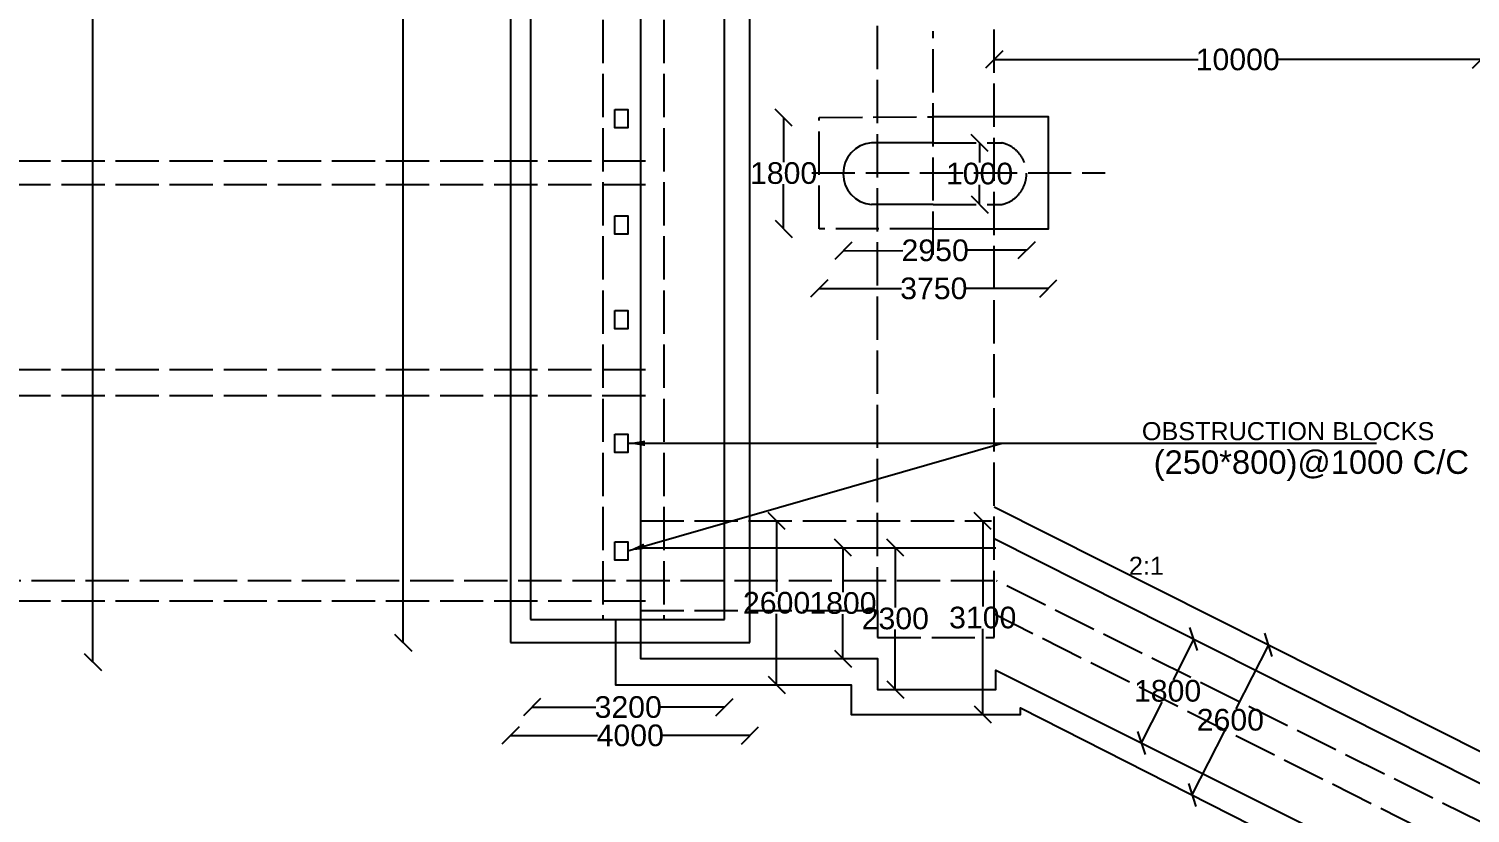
# Model space of a CAD drawing. Header units: millimetres. Extents: x 5124 to 6568637, y 2311 to 91879094.
# Drawn here: x 3367635 to 3375630, y 45935328 to 45939675 of the extents above; entities that cross this region are included whole.
import ezdxf

# ---------------------------------------------------------------- set-up
doc = ezdxf.new("R2010")
doc.units = ezdxf.units.MM
doc.header["$MEASUREMENT"] = 0
doc.linetypes.add('ACAD_ISO02W100', pattern=[15, 12, -3])
for name, color, linetype in [('DIMENSION', 7, 'Continuous'), ('DRAWING', 7, 'Continuous'), ('TEXT', 7, 'Continuous')]:
    doc.layers.add(name, color=color, linetype=linetype)
doc.styles.get("Standard").update_dxf_attribs({"font": 'arial.ttf', "height": 120})
doc.dimstyles.get("Standard").update_dxf_attribs({"dimtxt": 200, "dimasz": 110, "dimexe": 0.18, "dimexo": 0.0625, "dimgap": 0.09, "dimtad": 0, "dimtih": 1, "dimtoh": 1, "dimdec": 0, "dimzin": 0, "dimdsep": 46, "dimtxsty": 'Standard', "dimblk": 'OBLIQUE', "dimcen": 0.09, "dimse1": 1, "dimse2": 1, "dimadec": 0, "dimazin": 0, "dimtfac": 1, "dimtdec": 0, "dimtofl": 0, "dimtmove": 0, "dimatfit": 3, "dimfxl": 1, "dimtolj": 1, "dimtzin": 0, "dimarcsym": 0})

# ---------------------------------------------------------------- blocks, each defined once
blk = doc.blocks.new('_Oblique')
at = {"color": 0, "linetype": 'ByBlock', "lineweight": -2}
blk.add_line((-0.5, -0.5), (0.5, 0.5), dxfattribs=at)
blk = doc.blocks.new('*D200')
at = {"layer": 'Defpoints', "color": 0, "transparency": 16777216}
for p in [(3367993.5, 45943888), (3367981.5, 45936165), (3367990.5, 45936165)]:
    blk.add_point(p, dxfattribs=at)
at = {"layer": 'DIMENSION', "color": 0, "lineweight": -2, "transparency": 16777216}
for p, q in [((3367990.5, 45943888), (3367990.5, 45940281.9)), ((3367990.5, 45936165), (3367990.5, 45940159.1))]:
    blk.add_line(p, q, dxfattribs=at)
at = {"layer": 'DIMENSION', "color": 0, "lineweight": -2, "transparency": 16777216, "xscale": 95, "yscale": 95, "zscale": 95}
for p, rotation in [((3367990.5, 45943888), 90), ((3367990.5, 45936165), 270)]:
    blk.add_blockref('_Oblique', p, dxfattribs=dict(at, rotation=rotation))
at = {"layer": 'DIMENSION', "color": 0, "transparency": 16777216, "insert": (3367990.5, 45940220.5), "char_height": 120, "attachment_point": 5}
blk.add_mtext('\\A1;22700', dxfattribs=at)
blk = doc.blocks.new('*D201')
at = {"layer": 'Defpoints', "color": 0, "transparency": 16777216}
for p in [(3370307.1, 45943777.2), (3369711.5, 45936272.6), (3370307.1, 45936272.6)]:
    blk.add_point(p, dxfattribs=at)
at = {"layer": 'DIMENSION', "color": 0, "lineweight": -2, "transparency": 16777216}
for p, q in [((3369711.5, 45943777.2), (3369711.5, 45940248.4)), ((3369711.5, 45936272.6), (3369711.5, 45940125.6))]:
    blk.add_line(p, q, dxfattribs=at)
at = {"layer": 'DIMENSION', "color": 0, "lineweight": -2, "transparency": 16777216, "xscale": 95, "yscale": 95, "zscale": 95}
for p, rotation in [((3369711.5, 45943777.2), 90), ((3369711.5, 45936272.6), 270)]:
    blk.add_blockref('_Oblique', p, dxfattribs=dict(at, rotation=rotation))
at = {"layer": 'DIMENSION', "color": 0, "transparency": 16777216, "insert": (3369711.5, 45940187), "char_height": 120, "attachment_point": 5}
blk.add_mtext('\\A1;22100', dxfattribs=at)
blk = doc.blocks.new('*D220')
at = {"layer": 'Defpoints', "color": 0, "transparency": 16777216}
for p in [(3375691.5, 45939798), (3372990.3, 45939512), (3375691.5, 45939504.5)]:
    blk.add_point(p, dxfattribs=at)
at = {"layer": 'DIMENSION', "color": 0, "lineweight": -2, "transparency": 16777216}
for p, q in [((3372990.3, 45939504.5), (3374120.9, 45939504.5)), ((3375691.5, 45939504.5), (3374560.9, 45939504.5))]:
    blk.add_line(p, q, dxfattribs=at)
at = {"layer": 'DIMENSION', "color": 0, "lineweight": -2, "transparency": 16777216, "xscale": 95, "yscale": 95, "zscale": 95, "rotation": 180}
blk.add_blockref('_Oblique', (3372990.3, 45939504.5), dxfattribs=at)
at = {"layer": 'DIMENSION', "color": 0, "lineweight": -2, "transparency": 16777216, "xscale": 95, "yscale": 95, "zscale": 95}
blk.add_blockref('_Oblique', (3375691.5, 45939504.5), dxfattribs=at)
at = {"layer": 'DIMENSION', "color": 0, "transparency": 16777216, "insert": (3374340.9, 45939504.5), "char_height": 120, "attachment_point": 5}
blk.add_mtext('\\A1;10000', dxfattribs=at)
blk = doc.blocks.new('*D222')
at = {"layer": 'Defpoints', "color": 0, "transparency": 16777216}
for p in [(3371493.8, 45936401.3), (3370426, 45935971.5), (3371493.8, 45935915)]:
    blk.add_point(p, dxfattribs=at)
at = {"layer": 'DIMENSION', "color": 0, "lineweight": -2, "transparency": 16777216}
for p, q in [((3370426, 45935915), (3370780.9, 45935915)), ((3371493.8, 45935915), (3371138.9, 45935915))]:
    blk.add_line(p, q, dxfattribs=at)
at = {"layer": 'DIMENSION', "color": 0, "lineweight": -2, "transparency": 16777216, "xscale": 95, "yscale": 95, "zscale": 95, "rotation": 180}
blk.add_blockref('_Oblique', (3370426, 45935915), dxfattribs=at)
at = {"layer": 'DIMENSION', "color": 0, "lineweight": -2, "transparency": 16777216, "xscale": 95, "yscale": 95, "zscale": 95}
blk.add_blockref('_Oblique', (3371493.8, 45935915), dxfattribs=at)
at = {"layer": 'DIMENSION', "color": 0, "transparency": 16777216, "insert": (3370959.9, 45935915), "char_height": 120, "attachment_point": 5}
blk.add_mtext('\\A1;3200', dxfattribs=at)
blk = doc.blocks.new('*D223')
at = {"layer": 'Defpoints', "color": 0, "transparency": 16777216}
for p in [(3370307.1, 45936272.6), (3371635.5, 45936272.6), (3371635.5, 45935758)]:
    blk.add_point(p, dxfattribs=at)
at = {"layer": 'DIMENSION', "color": 0, "lineweight": -2, "transparency": 16777216}
for p, q in [((3370307.1, 45935758), (3370789.8, 45935758)), ((3371635.5, 45935758), (3371152.8, 45935758))]:
    blk.add_line(p, q, dxfattribs=at)
at = {"layer": 'DIMENSION', "color": 0, "lineweight": -2, "transparency": 16777216, "xscale": 95, "yscale": 95, "zscale": 95, "rotation": 180}
blk.add_blockref('_Oblique', (3370307.1, 45935758), dxfattribs=at)
at = {"layer": 'DIMENSION', "color": 0, "lineweight": -2, "transparency": 16777216, "xscale": 95, "yscale": 95, "zscale": 95}
blk.add_blockref('_Oblique', (3371635.5, 45935758), dxfattribs=at)
at = {"layer": 'DIMENSION', "color": 0, "transparency": 16777216, "insert": (3370971.3, 45935758), "char_height": 120, "attachment_point": 5}
blk.add_mtext('\\A1;4000', dxfattribs=at)
blk = doc.blocks.new('*D224')
at = {"layer": 'Defpoints', "color": 0, "transparency": 16777216}
for p in [(3371800, 45936947), (3371783, 45936038.9), (3371800, 45936038.9)]:
    blk.add_point(p, dxfattribs=at)
at = {"layer": 'DIMENSION', "color": 0, "lineweight": -2, "transparency": 16777216}
for p, q in [((3371783, 45936947), (3371783, 45936554.3)), ((3371783, 45936038.9), (3371783, 45936431.6))]:
    blk.add_line(p, q, dxfattribs=at)
at = {"layer": 'DIMENSION', "color": 0, "lineweight": -2, "transparency": 16777216, "xscale": 95, "yscale": 95, "zscale": 95}
for p, rotation in [((3371783, 45936947), 90), ((3371783, 45936038.9), 270)]:
    blk.add_blockref('_Oblique', p, dxfattribs=dict(at, rotation=rotation))
at = {"layer": 'DIMENSION', "color": 0, "transparency": 16777216, "insert": (3371783, 45936493), "char_height": 120, "attachment_point": 5}
blk.add_mtext('\\A1;2600', dxfattribs=at)
blk = doc.blocks.new('*D225')
at = {"layer": 'Defpoints', "color": 0, "transparency": 16777216}
for p in [(3372151, 45936799), (3372151, 45936184.2), (3372151, 45936184.2)]:
    blk.add_point(p, dxfattribs=at)
at = {"layer": 'DIMENSION', "color": 0, "lineweight": -2, "transparency": 16777216}
for p, q in [((3372151, 45936799), (3372151, 45936553)), ((3372151, 45936184.2), (3372151, 45936430.2))]:
    blk.add_line(p, q, dxfattribs=at)
at = {"layer": 'DIMENSION', "color": 0, "lineweight": -2, "transparency": 16777216, "xscale": 95, "yscale": 95, "zscale": 95}
for p, rotation in [((3372151, 45936799), 90), ((3372151, 45936184.2), 270)]:
    blk.add_blockref('_Oblique', p, dxfattribs=dict(at, rotation=rotation))
at = {"layer": 'DIMENSION', "color": 0, "transparency": 16777216, "insert": (3372151, 45936491.6), "char_height": 120, "attachment_point": 5}
blk.add_mtext('\\A1;1800', dxfattribs=at)
blk = doc.blocks.new('*D226')
at = {"layer": 'Defpoints', "color": 0, "transparency": 16777216}
for p in [(3372472, 45936799), (3372441.5, 45936013), (3372518.5, 45936013)]:
    blk.add_point(p, dxfattribs=at)
at = {"layer": 'DIMENSION', "color": 0, "lineweight": -2, "transparency": 16777216}
for p, q in [((3372441.5, 45936799), (3372441.5, 45936467.4)), ((3372441.5, 45936013), (3372441.5, 45936344.6))]:
    blk.add_line(p, q, dxfattribs=at)
at = {"layer": 'DIMENSION', "color": 0, "lineweight": -2, "transparency": 16777216, "xscale": 95, "yscale": 95, "zscale": 95}
for p, rotation in [((3372441.5, 45936799), 90), ((3372441.5, 45936013), 270)]:
    blk.add_blockref('_Oblique', p, dxfattribs=dict(at, rotation=rotation))
at = {"layer": 'DIMENSION', "color": 0, "transparency": 16777216, "insert": (3372441.5, 45936406), "char_height": 120, "attachment_point": 5}
blk.add_mtext('\\A1;2300', dxfattribs=at)
blk = doc.blocks.new('*D227')
at = {"layer": 'Defpoints', "color": 0, "transparency": 16777216}
for p in [(3372836, 45936947), (3372903, 45935875.1), (3372926.5, 45935875.1)]:
    blk.add_point(p, dxfattribs=at)
at = {"layer": 'DIMENSION', "color": 0, "lineweight": -2, "transparency": 16777216}
for p, q in [((3372926.5, 45936947), (3372926.5, 45936472.4)), ((3372926.5, 45935875.1), (3372926.5, 45936349.7))]:
    blk.add_line(p, q, dxfattribs=at)
at = {"layer": 'DIMENSION', "color": 0, "lineweight": -2, "transparency": 16777216, "xscale": 95, "yscale": 95, "zscale": 95}
for p, rotation in [((3372926.5, 45936947), 90), ((3372926.5, 45935875.1), 270)]:
    blk.add_blockref('_Oblique', p, dxfattribs=dict(at, rotation=rotation))
at = {"layer": 'DIMENSION', "color": 0, "transparency": 16777216, "insert": (3372926.5, 45936411.1), "char_height": 120, "attachment_point": 5}
blk.add_mtext('\\A1;3100', dxfattribs=at)
blk = doc.blocks.new('*D228')
at = {"layer": 'Defpoints', "color": 0, "transparency": 16777216}
for p in [(3374096.9, 45936293), (3374096.9, 45936293), (3373806.9, 45935716.8)]:
    blk.add_point(p, dxfattribs=at)
at = {"layer": 'DIMENSION', "color": 0, "lineweight": -2, "transparency": 16777216}
for p, q in [((3374096.9, 45936293), (3373982.8, 45936066.3)), ((3373806.9, 45935716.8), (3373921, 45935943.5))]:
    blk.add_line(p, q, dxfattribs=at)
at = {"layer": 'DIMENSION', "color": 0, "lineweight": -2, "transparency": 16777216, "xscale": 95, "yscale": 95, "zscale": 95}
for p, rotation in [((3374096.9, 45936293), 63.28658015827726), ((3373806.9, 45935716.8), 243.2865801582773)]:
    blk.add_blockref('_Oblique', p, dxfattribs=dict(at, rotation=rotation))
at = {"layer": 'DIMENSION', "color": 0, "transparency": 16777216, "insert": (3373951.9, 45936004.9), "char_height": 120, "attachment_point": 5}
blk.add_mtext('\\A1;1800', dxfattribs=at)
blk = doc.blocks.new('*D229')
at = {"layer": 'Defpoints', "color": 0, "transparency": 16777216}
for p in [(3374511.7, 45936260.5), (3374511.7, 45936260.5), (3374088.6, 45935428.6)]:
    blk.add_point(p, dxfattribs=at)
at = {"layer": 'DIMENSION', "color": 0, "lineweight": -2, "transparency": 16777216}
for p, q in [((3374511.7, 45936260.5), (3374331.3, 45935905.9)), ((3374088.6, 45935428.6), (3374268.9, 45935783.2))]:
    blk.add_line(p, q, dxfattribs=at)
at = {"layer": 'DIMENSION', "color": 0, "lineweight": -2, "transparency": 16777216, "xscale": 95, "yscale": 95, "zscale": 95}
for p, rotation in [((3374511.7, 45936260.5), 63.0441942625593), ((3374088.6, 45935428.6), 243.0441942625593)]:
    blk.add_blockref('_Oblique', p, dxfattribs=dict(at, rotation=rotation))
at = {"layer": 'DIMENSION', "color": 0, "transparency": 16777216, "insert": (3374300.1, 45935844.5), "char_height": 120, "attachment_point": 5}
blk.add_mtext('\\A1;2600', dxfattribs=at)
blk = doc.blocks.new('*D238')
at = {"layer": 'Defpoints', "color": 0, "transparency": 16777216}
for p in [(3372019.4, 45939182.7), (3371822, 45938566.4), (3372019.4, 45938566.4)]:
    blk.add_point(p, dxfattribs=at)
at = {"layer": 'DIMENSION', "color": 0, "lineweight": -2, "transparency": 16777216}
for p, q in [((3371822, 45939182.7), (3371822, 45938935.9)), ((3371822, 45938566.4), (3371822, 45938813.2))]:
    blk.add_line(p, q, dxfattribs=at)
at = {"layer": 'DIMENSION', "color": 0, "lineweight": -2, "transparency": 16777216, "xscale": 95, "yscale": 95, "zscale": 95}
for p, rotation in [((3371822, 45939182.7), 90), ((3371822, 45938566.4), 270)]:
    blk.add_blockref('_Oblique', p, dxfattribs=dict(at, rotation=rotation))
at = {"layer": 'DIMENSION', "color": 0, "transparency": 16777216, "insert": (3371822, 45938874.6), "char_height": 120, "attachment_point": 5}
blk.add_mtext('\\A1;1800', dxfattribs=at)
blk = doc.blocks.new('*D239')
at = {"layer": 'Defpoints', "color": 0, "transparency": 16777216}
for p in [(3372651, 45939042.4), (3372909, 45939042.4), (3372651, 45938701.3)]:
    blk.add_point(p, dxfattribs=at)
at = {"layer": 'DIMENSION', "color": 0, "lineweight": -2, "transparency": 16777216}
for p, q in [((3372909, 45939042.4), (3372909, 45938933.2)), ((3372909, 45938701.3), (3372909, 45938810.5))]:
    blk.add_line(p, q, dxfattribs=at)
at = {"layer": 'DIMENSION', "color": 0, "lineweight": -2, "transparency": 16777216, "xscale": 95, "yscale": 95, "zscale": 95}
for p, rotation in [((3372909, 45939042.4), 90), ((3372909, 45938701.3), 270)]:
    blk.add_blockref('_Oblique', p, dxfattribs=dict(at, rotation=rotation))
at = {"layer": 'DIMENSION', "color": 0, "transparency": 16777216, "insert": (3372909, 45938871.9), "char_height": 120, "attachment_point": 5}
blk.add_mtext('\\A1;1000', dxfattribs=at)
blk = doc.blocks.new('*D240')
at = {"layer": 'Defpoints', "color": 0, "transparency": 16777216}
for p in [(3372152.1, 45938871.9), (3373169.3, 45938876.6), (3373171.3, 45938448.8)]:
    blk.add_point(p, dxfattribs=at)
at = {"layer": 'DIMENSION', "color": 0, "lineweight": -2, "transparency": 16777216}
for p, q in [((3372154.1, 45938444), (3372482.6, 45938445.6)), ((3373171.3, 45938448.8), (3372842.8, 45938447.3))]:
    blk.add_line(p, q, dxfattribs=at)
at = {"layer": 'DIMENSION', "color": 0, "lineweight": -2, "transparency": 16777216, "xscale": 95, "yscale": 95, "zscale": 95}
for p, rotation in [((3372154.1, 45938444), 180.2688630750664), ((3373171.3, 45938448.8), 0.2688630750663741)]:
    blk.add_blockref('_Oblique', p, dxfattribs=dict(at, rotation=rotation))
at = {"layer": 'DIMENSION', "color": 0, "transparency": 16777216, "insert": (3372662.7, 45938446.4), "char_height": 120, "attachment_point": 5}
blk.add_mtext('\\A1;2950', dxfattribs=at)
blk = doc.blocks.new('*D241')
at = {"layer": 'Defpoints', "color": 0, "transparency": 16777216}
for p in [(3372019.4, 45938566.4), (3373290.9, 45938566.4), (3373290.9, 45938235.5)]:
    blk.add_point(p, dxfattribs=at)
at = {"layer": 'DIMENSION', "color": 0, "lineweight": -2, "transparency": 16777216}
for p, q in [((3372019.4, 45938235.5), (3372476.1, 45938235.5)), ((3373290.9, 45938235.5), (3372834.2, 45938235.5))]:
    blk.add_line(p, q, dxfattribs=at)
at = {"layer": 'DIMENSION', "color": 0, "lineweight": -2, "transparency": 16777216, "xscale": 95, "yscale": 95, "zscale": 95, "rotation": 180}
blk.add_blockref('_Oblique', (3372019.4, 45938235.5), dxfattribs=at)
at = {"layer": 'DIMENSION', "color": 0, "lineweight": -2, "transparency": 16777216, "xscale": 95, "yscale": 95, "zscale": 95}
blk.add_blockref('_Oblique', (3373290.9, 45938235.5), dxfattribs=at)
at = {"layer": 'DIMENSION', "color": 0, "transparency": 16777216, "insert": (3372655.2, 45938235.5), "char_height": 120, "attachment_point": 5}
blk.add_mtext('\\A1;3750', dxfattribs=at)

msp = doc.modelspace()

# ---------------------------------------------------------------- linework, layer by layer
at = {"layer": 'DRAWING'}
for p, q in [((3370307.1, 45940024.9), (3370307.1, 45936272.6)), ((3370418.3, 45940024.9), (3370418.3, 45936401.3)), ((3371493.8, 45936401.3), (3371493.8, 45940024.9)), ((3371635.5, 45936272.6), (3371635.5, 45940024.9)), ((3370418.3, 45936401.3), (3371493.8, 45936401.3)), ((3370307.1, 45936272.6), (3371635.5, 45936272.6))]:
    msp.add_line(p, q, dxfattribs=at)
at = {"layer": 'DRAWING', "linetype": 'ACAD_ISO02W100', "ltscale": 20}
for points in [[(3370818.8, 45940024.9), (3370818.8, 45936401.3)], [(3371158.5, 45940024.9), (3371158.5, 45936401.3)], [(3372343.5, 45936451.6), (3372343.5, 45940024.9)], [(3372990.3, 45936431.5), (3372990.3, 45940024.9)], [(3372651, 45938422.4), (3372651, 45939662.5)], [(3372651, 45938566.4), (3372019.4, 45938566.4), (3372019.4, 45939182.7), (3372651, 45939187.1)], [(3372651, 45939042.4), (3373031.9, 45939042.4)], [(3371056.2, 45938942.1), (3359935.5, 45938942.1)], [(3371977.9, 45938876.6), (3373606.1, 45938876.6)], [(3371056.2, 45938810.3), (3359935.5, 45938810.3)], [(3372651, 45938701.3), (3373031.9, 45938701.3)], [(3371056.2, 45937785.2), (3359935.5, 45937785.2)], [(3371056.2, 45937639.8), (3359935.5, 45937639.8)], [(3371028.1, 45936947), (3372975.3, 45936947)], [(3372990.3, 45936614.9), (3359935.5, 45936614.9)], [(3375691.5, 45933347.5), (3375691.5, 45935276.9), (3373003.3, 45936614.9)], [(3371056.2, 45936501.8), (3359935.5, 45936501.8)], [(3371028.1, 45936451.6), (3372343.5, 45936451.6), (3372343.5, 45936301), (3372990.3, 45936301), (3372990.3, 45936431.5), (3375524.8, 45935158.9), (3375524.8, 45933347.5)]]:
    msp.add_lwpolyline(points, dxfattribs=at)
at = {"layer": 'DRAWING'}
for points in [[(3370889.3, 45936401.3), (3370889.3, 45936038.9), (3372196, 45936038.9), (3372196, 45935875.1), (3373137, 45935875.1), (3373137, 45935910.9), (3375120.9, 45934905.3), (3375120.9, 45933208.5), (3376033, 45933208.5), (3376033, 45935487.2), (3376033, 45940024.9)], [(3371028.1, 45940024.9), (3371028.1, 45936401.3)], [(3372651, 45938566.4), (3373290.9, 45938566.4), (3373290.9, 45939187.1), (3372651, 45939187.1)], [(3372651, 45939042.4), (3372309.6, 45939042.4)], [(3372651, 45938701.3), (3372309.6, 45938701.3)], [(3372990.3, 45937026.1), (3376033, 45935494.9)], [(3372990.3, 45936849.8), (3375900.5, 45935385.4)], [(3371028.1, 45936799), (3372998.8, 45936799)], [(3371028.1, 45936401.3), (3371028.1, 45936184.2), (3372342.5, 45936184.2), (3372342.5, 45936013), (3372999.3, 45936013), (3372999.3, 45936120.2), (3375247.9, 45934996.9), (3375247.9, 45933347.5), (3375900.5, 45933347.5), (3375900.5, 45935385.4)]]:
    msp.add_lwpolyline(points, dxfattribs=at)
for points in [[(3370884.9, 45939228.2), (3370958.8, 45939228.2), (3370958.8, 45939126), (3370884.9, 45939126)], [(3370884.9, 45938638.6), (3370958.8, 45938638.6), (3370958.8, 45938536.5), (3370884.9, 45938536.5)], [(3370884.9, 45938113.4), (3370958.8, 45938113.4), (3370958.8, 45938011.2), (3370884.9, 45938011.2)], [(3370884.9, 45937428.7), (3370958.8, 45937428.7), (3370958.8, 45937326.5), (3370884.9, 45937326.5)], [(3370884.9, 45936832.3), (3370958.8, 45936832.3), (3370958.8, 45936730.2), (3370884.9, 45936730.2)]]:
    msp.add_lwpolyline(points, close=True, dxfattribs=at)
msp.add_arc((3372323.2, 45938871.9), 171.1, 94.55923, 265.44077, dxfattribs=at)
at = {"layer": 'DRAWING', "linetype": 'ACAD_ISO02W100', "ltscale": 20}
msp.add_arc((3372994.8, 45938871.9), 174.5, 282.24894, 77.75106, dxfattribs=at)

# ---------------------------------------------------------------- texts
at = {"layer": 'TEXT'}
for s, height, p in [('OBSTRUCTION BLOCKS', 100, (3373809.4, 45937394.9)), ('(250*800)@1000 C/C', 130, (3373874.9, 45937208.1)), ('2:1', 100, (3373737.4, 45936648.6))]:
    msp.add_text(s, height=height, dxfattribs=at).set_placement(p)

# ---------------------------------------------------------------- dimensions: what is measured, and where the dimension line sits
at = {"layer": 'DIMENSION'}
for base, p1, p2, text, picture, middle in [((3367990.5, 45936165), (3367993.5, 45943888), (3367981.5, 45936165), '22700', '*D200', (3367990.5, 45940220.5)), ((3369711.5, 45936272.6), (3370307.1, 45943777.2), (3370307.1, 45936272.6), '22100', '*D201', (3369711.5, 45940187))]:
    dim = msp.add_linear_dim(base=base, p1=p1, p2=p2, angle=90, text=text, dimstyle='Standard', override={"dimasz": 95, "dimarcsym": 1}, dxfattribs=at)
    dim.commit()
    dim.dimension.update_dxf_attribs({"geometry": picture, "text_midpoint": middle, "dimtype": 160})
for base, p1, p2, text, picture, middle in [((3375691.5, 45939504.5), (3372990.3, 45939512), (3375691.5, 45939798), '10000', '*D220', (3374340.9, 45939504.5)), ((3371493.8, 45935915), (3370426, 45935971.5), (3371493.8, 45936401.3), '3200', '*D222', (3370959.9, 45935915)), ((3371635.5, 45935758), (3370307.1, 45936272.6), (3371635.5, 45936272.6), '4000', '*D223', (3370971.3, 45935758))]:
    dim = msp.add_linear_dim(base=base, p1=p1, p2=p2, text=text, dimstyle='Standard', override={"dimasz": 95, "dimarcsym": 1}, dxfattribs=at)
    dim.commit()
    dim.dimension.update_dxf_attribs({"geometry": picture, "text_midpoint": middle})
for p1, p2, distance, text, picture, middle in [((3372019.4, 45939182.7), (3372019.4, 45938566.4), -197.4, '1800', '*D238', (3371822, 45938874.6)), ((3372651, 45938701.3), (3372651, 45939042.4), -258, '1000', '*D239', (3372909, 45938871.9)), ((3372152.1, 45938871.9), (3373169.3, 45938876.6), -427.8, '2950', '*D240', (3372662.7, 45938446.4)), ((3372019.4, 45938566.4), (3373290.9, 45938566.4), -330.9, '3750', '*D241', (3372655.2, 45938235.5)), ((3373806.9, 45935716.8), (3374096.9, 45936293), 0, '1800', '*D228', (3373951.9, 45936004.9)), ((3374088.6, 45935428.6), (3374511.7, 45936260.5), 0, '2600', '*D229', (3374300.1, 45935844.5))]:
    dim = msp.add_aligned_dim(p1=p1, p2=p2, distance=distance, text=text, dimstyle='Standard', override={"dimasz": 95, "dimarcsym": 1}, dxfattribs=at)
    dim.commit()
    dim.dimension.update_dxf_attribs({"geometry": picture, "text_midpoint": middle})
for base, p1, p2, text, picture, middle in [((3371783, 45936038.9), (3371800, 45936947), (3371800, 45936038.9), '2600', '*D224', (3371783, 45936493)), ((3372926.5, 45935875.1), (3372836, 45936947), (3372903, 45935875.1), '3100', '*D227', (3372926.5, 45936411.1)), ((3372151, 45936184.2), (3372151, 45936799), (3372151, 45936184.2), '1800', '*D225', (3372151, 45936491.6)), ((3372441.5, 45936013), (3372472, 45936799), (3372518.5, 45936013), '2300', '*D226', (3372441.5, 45936406))]:
    dim = msp.add_linear_dim(base=base, p1=p1, p2=p2, angle=90, text=text, dimstyle='Standard', override={"dimasz": 95, "dimarcsym": 1}, dxfattribs=at)
    dim.commit()
    dim.dimension.update_dxf_attribs({"geometry": picture, "text_midpoint": middle})

# ---------------------------------------------------------------- leaders
at = {"layer": 'TEXT'}
for points in [[(3370958.8, 45937377.6), (3375110.5, 45937377.6)], [(3370958.8, 45936781.3), (3373034.7, 45937377.6)]]:
    msp.add_leader(points, dimstyle='Standard', override={"dimasz": 95, "dimgap": 0.09, "dimtad": 0, "dimarcsym": 1}, dxfattribs=at)

doc.saveas('drawing.dxf')
